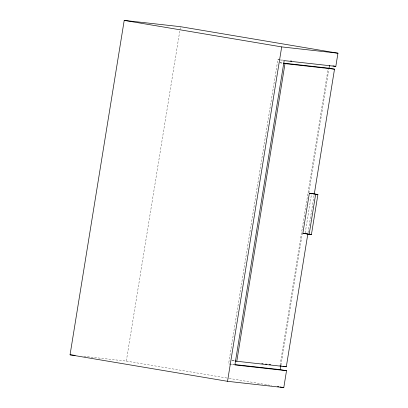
<?xml version="1.0" encoding="UTF-8"?>
<svg xmlns="http://www.w3.org/2000/svg" width="408" height="408" viewBox="0 0 408 408"><rect width="100%" height="100%" fill="white"/><g stroke="black" fill="none" stroke-linecap="round" stroke-linejoin="round"><path stroke-width="0.31" stroke-dasharray="2.04 1.53" d="M83.956 356.357L126.312 361.095L180.372 27.321M283.545 60.195L277.879 59.558L228.592 363.87L234.32 364.834M280.112 365.099L328.012 69.37M280.944 365.242L302.226 233.835M308.846 192.964L328.904 69.105M305.21 232.937L311.508 194.06M308.02 232.769L314.135 195.014M279.954 62.715L283.091 63.067M231.749 360.335L234.886 360.687M229.852 364.007L234.258 364.502M277.879 59.558L279.021 59.752M279.597 59.849L283.606 60.522M279.847 62.766L283.285 63.347M232.213 360.483L234.508 360.871M126.312 361.095L228.582 378.308M229.209 378.415L271.871 385.596"/><path stroke-width="0.61" d="M70.049 354.802L124.211 20.4L180.474 26.688L337.952 53.198L335.815 66.392L284.177 60.619L234.891 364.93L286.528 370.699L283.79 387.6L227.526 381.312L70.049 354.802L75.103 355.368M227.526 381.312L281.688 46.905L337.952 53.198M235.079 360.968L236.798 361.253L284.998 63.633L334.514 69.171L314.339 193.754M234.891 364.574L280.23 369.638L280.842 365.869M329.006 68.478L329.516 65.331M302.858 233.31L309.361 193.183L317.909 194.494L311.411 234.626L302.858 233.31L304.546 233.498M236.798 361.253L286.314 366.792L307.816 234.024M309.157 234.371L315.659 194.244L317.909 194.494M290.47 60.965L291.73 61.108M283.718 63.133L328.216 68.111L334.514 69.171M261.834 363.696L263.089 363.839M265.598 364.12L266.852 364.257M269.356 364.538L270.611 364.681M124.211 20.4L281.688 46.905M332.954 65.912L335.815 66.392M283.285 63.347L284.998 63.633M309.361 193.183L315.659 194.244M305.108 233.565L311.411 234.626M280.01 365.731L281.158 365.925M282.877 366.211L286.314 366.792M280.23 369.638L286.528 370.699M277.517 386.544L278.771 386.753M280.026 386.968L283.79 387.6"/></g></svg>
